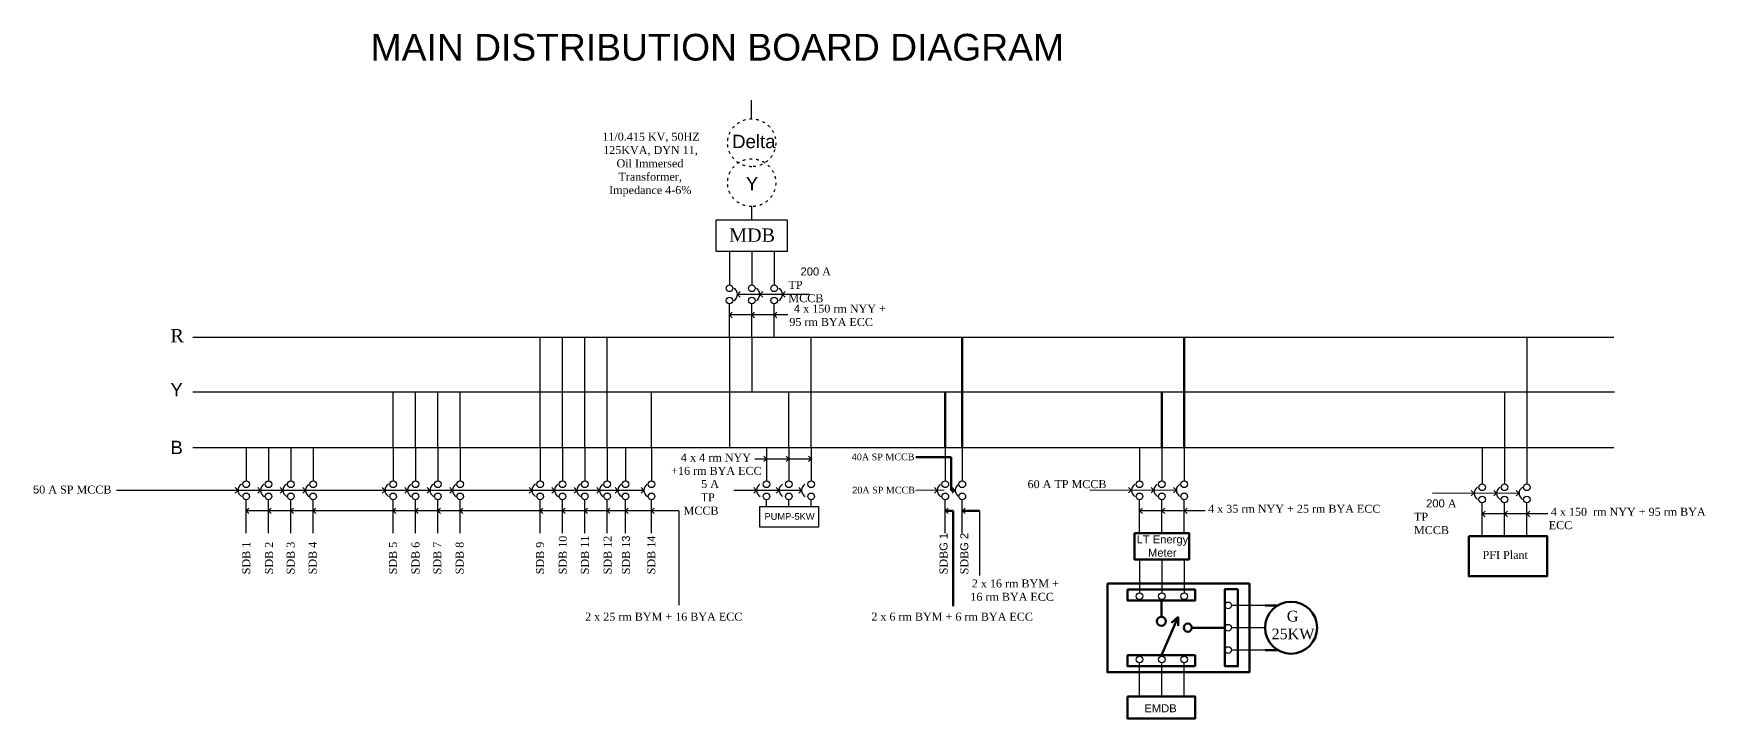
# Model space of a CAD drawing. Header units: millimetres. Extents: x 2090 to 23373, y -3333 to 3837.
# Drawn here: x 15849 to 23373, y -219 to 2862 of the extents above; entities that cross this region are included whole.
import ezdxf

# ---------------------------------------------------------------- set-up
doc = ezdxf.new("R2010")
doc.units = ezdxf.units.MM
doc.linetypes.add('ACAD_ISO03W100', pattern=[30, 12, -18])
doc.styles.get("Standard").update_dxf_attribs({"font": 'arial.ttf'})

msp = doc.modelspace()

# ---------------------------------------------------------------- linework, layer by layer
for p, q in [((19080.4088693345, 2477.651284480361), (19080.4088693345, 2561.651284480361)), ((19081.17169481705, 2023.048380811153), (19081.17169481705, 2083.048380811153)), ((18980.70899292133, 1881.244476646926), (18980.70899292133, 1730.550423803337)), ((19081.17169481705, 1881.244476646926), (19081.17169481705, 1730.550423803337)), ((19181.63439671278, 1881.244476646926), (19181.63439671278, 1730.550423803337)), ((19016.7163645601, 1688.26316099239), (19029.44428662145, 1700.991083053748)), ((19016.7163645601, 1688.26316099239), (19029.44428662145, 1676.207672056889)), ((19340.93084073432, 1688.26316099239), (19016.7163645601, 1688.26316099239)), ((19117.72253860203, 1688.26316099239), (19130.45046066339, 1700.991083053748)), ((19117.72253860203, 1688.26316099239), (19130.45046066339, 1676.207672056889)), ((19218.93322790408, 1688.26316099239), (19231.66114996544, 1700.991083053748)), ((19218.93322790408, 1688.26316099239), (19231.66114996544, 1676.207672056889)), ((18980.70899292133, 1495.611364582022), (18980.70899292133, 1646.305417425611)), ((18980.70899292133, 1596.160882750338), (18993.43691498268, 1608.21637168584)), ((18980.70899292133, 1596.160882750338), (18993.43691498268, 1583.432960688981)), ((19243.64888581124, 1596.160882750337), (18980.70899292133, 1596.160882750338)), ((19081.17169481705, 1495.611364582022), (19081.17169481705, 1646.305417425611)), ((19081.17169481705, 1596.160882750344), (19093.89961687841, 1608.216371685847)), ((19081.17169481705, 1596.160882750344), (19093.89961687841, 1583.432960688987)), ((19181.63439671278, 1495.611364582022), (19181.63439671278, 1646.305417425611)), ((19181.63439671278, 1596.160882750351), (19194.36231877413, 1608.216371685854)), ((19181.63439671278, 1596.160882750351), (19194.36231877413, 1583.432960688994)), ((18128.88818442555, 1249.841107291762), (18128.88818442555, 1495.611364582022)), ((18229.35088632128, 1249.841107291762), (18229.35088632128, 1495.611364582022)), ((18329.813588217, 1249.841107291762), (18329.813588217, 1495.611364582022)), ((18430.27629011273, 1249.841107291762), (18430.27629011273, 1495.611364582022)), ((18980.70899292133, 1495.611364582022), (18980.70899292133, 999.9679686091622)), ((19081.17169481705, 1495.611364582022), (19081.17169481705, 1249.841107291762)), ((19348.79360291909, 999.9679686091622), (19348.79360291909, 1495.611364582022)), ((22568.55508098711, 1495.611364582022), (22568.55508098711, 835.6006087071682)), ((17467.50007873838, 999.9679686091622), (17467.50007873838, 1249.841107291762)), ((17567.9627806341, 999.9679686091622), (17567.9627806341, 1249.841107291762)), ((17668.42548252983, 999.9679686091622), (17668.42548252983, 1249.841107291762)), ((17768.88818442555, 999.9679686091622), (17768.88818442555, 1249.841107291762)), ((18128.88818442555, 999.9679686091622), (18128.88818442555, 1249.841107291762)), ((18229.35088632128, 999.9679686091622), (18229.35088632128, 1249.841107291762)), ((18329.813588217, 999.9679686091622), (18329.813588217, 1249.841107291762)), ((18430.27629011273, 999.9679686091622), (18430.27629011273, 1249.841107291762)), ((18629.92949745536, 999.9679686091622), (18629.92949745536, 1247.789666595592)), ((19248.33090102336, 999.9679686091622), (19248.33090102336, 1249.841107291762)), ((22468.09237909138, 1249.841107291762), (22468.09237909138, 835.6006087071682)), ((16806.1119730512, 999.9679686091622), (16806.1119730512, 849.2739157655733)), ((16906.57467494693, 999.9679686091622), (16906.57467494693, 849.2739157655733)), ((17007.03737684265, 999.9679686091622), (17007.03737684265, 849.2739157655733)), ((17107.50007873838, 999.9679686091622), (17107.50007873838, 849.2739157655733)), ((17467.50007873838, 999.9679686091622), (17467.50007873838, 849.2739157655733)), ((17567.9627806341, 999.9679686091622), (17567.9627806341, 849.2739157655733)), ((17668.42548252983, 999.9679686091622), (17668.42548252983, 849.2739157655733)), ((17768.88818442555, 999.9679686091622), (17768.88818442555, 849.2739157655733)), ((18128.88818442555, 999.9679686091622), (18128.88818442555, 849.2739157655733)), ((18229.35088632128, 999.9679686091622), (18229.35088632128, 849.2739157655733)), ((18329.813588217, 999.9679686091622), (18329.813588217, 849.2739157655733)), ((18430.27629011273, 999.9679686091622), (18430.27629011273, 849.2739157655733)), ((18512.79859230459, 999.9679686091622), (18512.79859230459, 849.2739157655733)), ((18629.92949745536, 999.9679686091622), (18629.92949745536, 849.2739157655733)), ((19147.86819912764, 999.9679686091622), (19147.86819912764, 849.2739157655733)), ((19248.33090102336, 999.9679686091622), (19248.33090102336, 849.2739157655733)), ((19348.79360291909, 999.9679686091622), (19348.79360291909, 849.2739157655733)), ((19952.03456082493, 999.9679686091622), (19952.03456082493, 849.2739157655733)), ((20028.4508143912, 999.9679686091622), (20028.4508143912, 849.2739157655733)), ((20825.87190265645, 999.9679686091622), (20825.87190265645, 849.2739157655733)), ((20926.33460455218, 999.9679686091622), (20926.33460455218, 849.2739157655733)), ((21026.7973064479, 999.9679686091622), (21026.7973064479, 849.2739157655733)), ((22367.62967719565, 999.9679686091622), (22367.62967719565, 835.6006087071682)), ((19095.2034301532, 948.5688100092252), (19348.79360291909, 948.5688100092261)), ((19147.86819912764, 948.5688100092257), (19135.14027706628, 961.2967320705839)), ((19147.86819912764, 948.5688100092257), (19135.14027706628, 936.513321073724)), ((19248.33090102336, 948.5688100092257), (19235.60297896201, 961.2967320705839)), ((19248.33090102336, 948.5688100092257), (19235.60297896201, 936.513321073724)), ((19348.79360291909, 948.5688100092257), (19336.06568085773, 961.2967320705839)), ((19348.79360291909, 948.5688100092257), (19336.06568085773, 936.513321073724)), ((18595.90837952134, 806.9866529546262), (16223.31365073116, 806.9866529546271)), ((16769.82256799696, 806.9866529546271), (16757.09464593561, 819.7145750159848)), ((16769.82256799696, 806.9866529546271), (16757.09464593561, 794.9311640191254)), ((16806.1119730512, 614.3348565442584), (16806.1119730512, 765.0289093878473)), ((16871.03325729901, 806.9866529546271), (16858.30533523764, 819.7145750159848)), ((16871.03325729901, 806.9866529546271), (16858.30533523764, 794.9311640191254)), ((16906.57467494693, 614.3348565442584), (16906.57467494693, 765.0289093878473)), ((16972.03943134095, 806.9866529546271), (16959.31150927959, 819.7145750159848)), ((16972.03943134095, 806.9866529546271), (16959.31150927959, 794.9311640191254)), ((17007.03737684265, 614.3348565442584), (17007.03737684265, 765.0289093878473)), ((17073.47896080435, 806.9866529546271), (17060.75103874299, 819.7145750159848)), ((17073.47896080435, 806.9866529546271), (17060.75103874299, 794.9311640191254)), ((17107.50007873838, 614.3348565442584), (17107.50007873838, 765.0289093878473)), ((17431.21067368414, 806.9866529546271), (17418.48275162278, 819.7145750159848)), ((17431.21067368414, 806.9866529546271), (17418.48275162278, 794.9311640191254)), ((17467.50007873838, 614.3348565442584), (17467.50007873838, 765.0289093878473)), ((17532.42136298619, 806.9866529546271), (17519.69344092483, 819.7145750159848)), ((17532.42136298619, 806.9866529546271), (17519.69344092483, 794.9311640191254)), ((17567.9627806341, 614.3348565442584), (17567.9627806341, 765.0289093878473)), ((17633.42753702812, 806.9866529546271), (17620.69961496677, 819.7145750159848)), ((17633.42753702812, 806.9866529546271), (17620.69961496677, 794.9311640191254)), ((17668.42548252983, 614.3348565442584), (17668.42548252983, 765.0289093878473)), ((17734.86706649153, 806.9866529546271), (17722.13914443017, 819.7145750159848)), ((17734.86706649153, 806.9866529546271), (17722.13914443017, 794.9311640191254)), ((17768.88818442555, 614.3348565442584), (17768.88818442555, 765.0289093878473)), ((18092.59877937131, 806.9866529546271), (18079.87085730996, 819.7145750159848)), ((18092.59877937131, 806.9866529546271), (18079.87085730996, 794.9311640191254)), ((18128.88818442555, 614.3348565442584), (18128.88818442555, 765.0289093878473)), ((18193.80946867337, 806.9866529546271), (18181.08154661201, 819.7145750159848)), ((18193.80946867337, 806.9866529546271), (18181.08154661201, 794.9311640191254)), ((18229.35088632128, 614.3348565442584), (18229.35088632128, 765.0289093878473)), ((18294.8156427153, 806.9866529546271), (18282.08772065394, 819.7145750159848)), ((18294.8156427153, 806.9866529546271), (18282.08772065394, 794.9311640191254)), ((18329.813588217, 614.3348565442584), (18329.813588217, 765.0289093878473)), ((18396.25517217872, 806.9866529546271), (18383.52725011735, 819.7145750159848)), ((18396.25517217872, 806.9866529546271), (18383.52725011735, 794.9311640191254)), ((18430.27629011273, 614.3348565442584), (18430.27629011273, 765.0289093878473)), ((18478.77747437057, 806.9866529546271), (18466.04955230921, 819.7145750159848)), ((18478.77747437057, 806.9866529546271), (18466.04955230921, 794.9311640191254)), ((18512.79859230459, 614.3348565442584), (18512.79859230459, 765.0289093878473)), ((18595.90837952134, 806.9866529546271), (18583.18045745998, 819.7145750159848)), ((18595.90837952134, 806.9866529546271), (18583.18045745998, 794.9311640191254)), ((18629.92949745536, 614.3348565442584), (18629.92949745536, 765.0289093878473)), ((19305.15207948951, 806.9866529546262), (19000.66822739528, 806.9866529546271)), ((19102.93521614553, 806.9866529546271), (19090.20729408418, 819.7145750159848)), ((19102.93521614553, 806.9866529546271), (19090.20729408418, 794.9311640191254)), ((19147.86819912764, 734.4221284694049), (19147.86819912764, 765.0289093878473)), ((19204.14590544757, 806.9866529546271), (19191.41798338621, 819.7145750159848)), ((19204.14590544757, 806.9866529546271), (19191.41798338621, 794.9311640191254)), ((19248.33090102336, 734.4221284694049), (19248.33090102336, 765.0289093878473)), ((19305.15207948951, 806.9866529546271), (19292.42415742815, 819.7145750159848)), ((19305.15207948951, 806.9866529546271), (19292.42415742815, 794.9311640191254)), ((19348.79360291909, 734.4221284694049), (19348.79360291909, 765.0289093878473)), ((19947.32977031148, 807.3228695175549), (19819.13251881186, 806.9866529546257)), ((19915.7451557707, 806.9866529546271), (19903.01723370934, 819.7145750159848)), ((19915.7451557707, 806.9866529546271), (19903.01723370934, 794.9311640191254)), ((19952.03456082493, 614.3348565442584), (19952.03456082493, 765.0289093878473)), ((19996.33758291609, 806.9866529546271), (19983.60966085474, 819.7145750159848)), ((19996.33758291609, 806.9866529546271), (19983.60966085474, 794.9311640191254)), ((20028.4508143912, 614.3348565442584), (20028.4508143912, 765.0289093878473)), ((20991.7993609462, 806.986652954618), (20602.30340658408, 807.3228695175549)), ((20789.58070814908, 807.3228695175621), (20776.85278608772, 820.0507915789203)), ((20789.58070814908, 807.3228695175621), (20776.85278608772, 795.2673805820605)), ((20825.87190265645, 614.3348565442584), (20825.87190265645, 765.0289093878473)), ((20890.79139745112, 807.3228695175621), (20878.06347538976, 820.0507915789203)), ((20890.79139745112, 807.3228695175621), (20878.06347538976, 795.2673805820605)), ((20926.33460455218, 614.3348565442584), (20926.33460455218, 765.0289093878473)), ((20991.79757149306, 807.3228695175621), (20979.06964943169, 820.0507915789203)), ((20991.79757149306, 807.3228695175621), (20979.06964943169, 795.2673805820605)), ((21026.7973064479, 614.3348565442584), (21026.7973064479, 765.0289093878473)), ((22533.5571354854, 793.3133458962129), (22144.06118112328, 793.6495624591498)), ((22331.33848268828, 793.6495624591571), (22318.61056062693, 806.3774845205153)), ((22331.33848268828, 793.6495624591571), (22318.61056062693, 781.5940735236554)), ((22432.54917199032, 793.6495624591571), (22419.82124992897, 806.3774845205153)), ((22432.54917199032, 793.6495624591571), (22419.82124992897, 781.5940735236554)), ((22533.55534603226, 793.6495624591571), (22520.8274239709, 806.3774845205153)), ((22533.55534603226, 793.6495624591571), (22520.8274239709, 781.5940735236554)), ((16806.1119730512, 714.8843747125866), (16818.83989511256, 726.9398636480878)), ((18753.52064890566, 714.8843747125866), (16806.1119730512, 714.8843747125866)), ((16806.1119730512, 714.8843747125866), (16818.83989511256, 702.1564526512284)), ((16906.57467494693, 714.8843747125861), (16919.30259700828, 726.9398636480873)), ((16906.57467494693, 714.8843747125861), (16919.30259700828, 702.1564526512284)), ((17007.03737684265, 714.884374712587), (17019.76529890401, 726.9398636480882)), ((17007.03737684265, 714.884374712587), (17019.76529890401, 702.1564526512293)), ((17107.50007873838, 714.884374712587), (17120.22800079973, 726.9398636480882)), ((17107.50007873838, 714.884374712587), (17120.22800079973, 702.1564526512293)), ((17467.50007873838, 714.8843747125866), (17480.22800079973, 726.9398636480878)), ((17467.50007873838, 714.8843747125866), (17480.22800079973, 702.1564526512284)), ((17567.9627806341, 714.8843747125838), (17580.69070269546, 726.9398636480855)), ((17567.9627806341, 714.8843747125838), (17580.69070269546, 702.1564526512261)), ((17668.42548252983, 714.884374712587), (17681.15340459118, 726.9398636480882)), ((17668.42548252983, 714.884374712587), (17681.15340459118, 702.1564526512293)), ((17768.88818442555, 714.884374712587), (17781.61610648691, 726.9398636480882)), ((17768.88818442555, 714.884374712587), (17781.61610648691, 702.1564526512293)), ((18128.88818442555, 714.8843747125866), (18141.61610648691, 726.9398636480878)), ((18128.88818442555, 714.8843747125866), (18141.61610648691, 702.1564526512284)), ((18229.35088632128, 714.884374712587), (18242.07880838263, 726.9398636480882)), ((18229.35088632128, 714.884374712587), (18242.07880838263, 702.1564526512293)), ((18329.813588217, 714.884374712587), (18342.54151027836, 726.9398636480882)), ((18329.813588217, 714.884374712587), (18342.54151027836, 702.1564526512293)), ((18430.27629011273, 714.884374712587), (18443.00421217408, 726.9398636480882)), ((18430.27629011273, 714.884374712587), (18443.00421217408, 702.1564526512293)), ((18512.79859230459, 714.884374712587), (18525.52651436595, 726.9398636480882)), ((18512.79859230459, 714.884374712587), (18525.52651436595, 702.1564526512293)), ((18629.92949745536, 714.8843747125861), (18642.65741951672, 726.9398636480873)), ((18629.92949745536, 714.8843747125861), (18642.65741951672, 702.1564526512284)), ((18753.52064890566, 714.8843747125866), (18753.52064890566, 290.3883934185487)), ((19952.03456082493, 714.8843747125875), (19964.76248288629, 726.9398636480892)), ((19952.03456082493, 714.8843747125875), (19964.76248288629, 702.1564526512293)), ((20028.4508143912, 714.8843747125875), (20041.17873645255, 726.9398636480892)), ((20028.4508143912, 714.8843747125875), (20041.17873645255, 702.1564526512293)), ((20105.7747671095, 714.8843747125875), (20105.7747671095, 423.8051035814688)), ((20825.87190265645, 714.8843747125866), (20838.59982471781, 726.9398636480878)), ((21121.20902500211, 714.8843747125866), (20825.87190265645, 714.8843747125866)), ((20825.87190265645, 714.8843747125866), (20838.59982471781, 702.1564526512284)), ((20926.33460455218, 714.8843747125861), (20939.06252661353, 726.9398636480873)), ((20926.33460455218, 714.8843747125861), (20939.06252661353, 702.1564526512284)), ((21026.7973064479, 714.884374712587), (21039.52522850926, 726.9398636480882)), ((21026.7973064479, 714.884374712587), (21039.52522850926, 702.1564526512293)), ((22367.62967719565, 600.6615494858534), (22367.62967719565, 751.3556023294423)), ((22367.62967719565, 701.2110676541815), (22380.35759925701, 713.2665565896828)), ((22662.96679954132, 701.2110676541815), (22367.62967719565, 701.2110676541815)), ((22367.62967719565, 701.2110676541815), (22380.35759925701, 688.4831455928233)), ((22468.09237909138, 600.6615494858534), (22468.09237909138, 751.3556023294423)), ((22468.09237909138, 701.2110676541811), (22480.82030115274, 713.2665565896823)), ((22468.09237909138, 701.2110676541811), (22480.82030115274, 688.4831455928233)), ((22568.55508098711, 600.6615494858534), (22568.55508098711, 751.3556023294423)), ((22568.55508098711, 701.211067654182), (22581.28300304846, 713.2665565896832)), ((22568.55508098711, 701.211067654182), (22581.28300304846, 688.4831455928243)), ((20825.87190265645, 496.2378756182879), (20825.87190265645, 345.543822774699)), ((20926.33460455218, 496.2378756182879), (20926.33460455218, 345.543822774699)), ((21026.7973064479, 496.2378756182879), (21026.7973064479, 345.543822774699)), ((21390.78091909415, 289.7949027019749), (21240.08686625055, 289.7949027019749)), ((21390.78091909415, 189.3322008062478), (21240.08686625055, 189.3322008062496)), ((21390.78091909415, 88.86949891052245), (21240.08686625055, 88.86949891052245)), ((20825.87190265645, -119.4818792086162), (20825.87190265645, 31.21217363497271)), ((20926.33460455218, -119.4818792086162), (20926.33460455218, 31.21217363497271)), ((21026.7973064479, -119.4818792086162), (21026.7973064479, 31.21217363497271))]:
    msp.add_line(p, q)
at = {"color": 1}
msp.add_line((16566.00022635875, 1495.611364582022), (22959.30796803294, 1495.611364582022), dxfattribs=at)
at = {"lineweight": 200, "ltscale": 2}
for p, q in [((20028.4508143912, 999.9679686091622), (20028.4508143912, 1495.611364582022)), ((21026.7973064479, 999.9679686091622), (21026.7973064479, 1495.611364582022)), ((19952.03456082493, 999.9679686091622), (19952.03456082493, 1249.841107291762)), ((20926.33460455218, 999.9679686091622), (20926.33460455218, 1249.841107291762)), ((19977.93172389612, 956.1056476718422), (19819.13251881186, 956.1056476718422)), ((19977.93172389612, 806.9866529546184), (19977.93172389612, 956.1056476718422)), ((19996.33758291609, 806.9866529546184), (19977.93172389612, 806.9866529546184)), ((19988.10933494339, 714.8843747125875), (19952.03456082493, 714.8843747125875)), ((19988.10933494339, 714.8843747125875), (19988.10933494339, 286.3087616616849)), ((20105.7747671095, 714.8843747125875), (20028.4508143912, 714.8843747125875)), ((20924.22171084773, 311.0741408055901), (20924.22171084773, 237.9810849376809)), ((20924.22171084773, 65.68734886138463), (20999.30796803294, 237.9810849376809)), ((20999.30796803294, 237.9810849376809), (20970.00838783628, 210.7499520141428)), ((20999.30796803294, 237.9810849376809), (20999.30796803294, 197.9810849376809)), ((21390.78091909415, 289.7949027019749), (21447.81221452409, 289.7949027019749)), ((21210.17991811855, 189.3322008062496), (21061.30796803294, 189.3322008062496)), ((21390.78091909415, 88.86949891052245), (21447.81221452409, 88.86949891052245))]:
    msp.add_line(p, q, dxfattribs=at)
at = {"color": 40, "true_color": 0xf8d731}
msp.add_line((16566.00022635875, 1249.841107291762), (22962.80796803294, 1249.841107291762), dxfattribs=at)
at = {"color": 5}
msp.add_line((16566.00022635875, 999.9679686091622), (22959.30796803294, 999.9679686091622), dxfattribs=at)
for points in [[(18921.18979167852, 2023.048380811153), (19241.15359795556, 2023.048380811153), (19241.15359795556, 1881.244476646927), (18921.18979167852, 1881.244476646927)], [(19117.37928557277, 734.4221284694049), (19381.22563533427, 734.4221284694049), (19381.22563533427, 641.1747457450056), (19117.37928557277, 641.1747457450056)]]:
    msp.add_lwpolyline(points, close=True)
at = {"lineweight": 200, "ltscale": 2}
for points in [[(20802.78977303395, 614.8765572525845), (21048.91288481376, 614.8765572525845), (21048.91288481376, 496.2378756182879), (20802.78977303395, 496.2378756182879)], [(22307.03221785636, 601.2032501941794), (22659.29263831615, 601.2032501941794), (22659.29263831615, 420.9810849376809), (22307.03221785636, 420.9810849376809)], [(20681.51867214014, 387.881679753169), (21320.61218147256, 387.881679753169), (21320.61218147256, -10.80125723150559), (20681.51867214014, -10.80125723150559)], [(20772.2485288785, 360.9728534789137), (21076.19489281697, 360.9728534789137), (21076.19489281697, 311.0741408055901), (20772.2485288785, 311.0741408055901)], [(21268.83853004766, 362.8757654244382), (21210.17991811854, 362.8757654244382), (21210.17991811854, 15.78863618806099), (21268.83853004766, 15.78863618806099)], [(21076.19489281697, 15.78863618806099), (20772.2485288785, 15.78863618806099), (20772.2485288785, 65.68734886138463), (21076.19489281697, 65.68734886138463)], [(20772.2485288785, -119.4818792086162), (21076.19489281697, -119.4818792086162), (21076.19489281697, -219.2793045552635), (20772.2485288785, -219.2793045552635)]]:
    msp.add_lwpolyline(points, close=True, dxfattribs=at)
for centre in [(18980.70899292133, 1715.596949737332), (19081.17169481705, 1715.596949737332), (19181.63439671278, 1715.596949737332), (18980.70899292133, 1661.258891491617), (19081.17169481705, 1661.258891491617), (19181.63439671278, 1661.258891491617), (16806.1119730512, 834.3204416995677), (16906.57467494693, 834.3204416995677), (17007.03737684265, 834.3204416995677), (17107.50007873838, 834.3204416995677), (17467.50007873838, 834.3204416995677), (17567.9627806341, 834.3204416995677), (17668.42548252983, 834.3204416995677), (17768.88818442555, 834.3204416995677), (18128.88818442555, 834.3204416995677), (18229.35088632128, 834.3204416995677), (18329.813588217, 834.3204416995677), (18430.27629011273, 834.3204416995677), (18512.79859230459, 834.3204416995677), (18629.92949745536, 834.3204416995677), (19147.86819912764, 834.3204416995677), (19248.33090102336, 834.3204416995677), (19348.79360291909, 834.3204416995677), (19952.03456082493, 834.3204416995677), (20028.4508143912, 834.3204416995677), (20825.87190265645, 834.3204416995677), (20926.33460455218, 834.3204416995677), (21026.7973064479, 834.3204416995677), (22367.62967719565, 820.6471346411627), (22468.09237909138, 820.6471346411627), (22568.55508098711, 820.6471346411627), (16806.1119730512, 779.9823834538529), (16906.57467494693, 779.9823834538529), (17007.03737684265, 779.9823834538529), (17107.50007873838, 779.9823834538529), (17467.50007873838, 779.9823834538529), (17567.9627806341, 779.9823834538529), (17668.42548252983, 779.9823834538529), (17768.88818442555, 779.9823834538529), (18128.88818442555, 779.9823834538529), (18229.35088632128, 779.9823834538529), (18329.813588217, 779.9823834538529), (18430.27629011273, 779.9823834538529), (18512.79859230459, 779.9823834538529), (18629.92949745536, 779.9823834538529), (19952.03456082493, 779.9823834538529), (20028.4508143912, 779.9823834538529), (20825.87190265645, 779.9823834538529), (20926.33460455218, 779.9823834538529), (21026.7973064479, 779.9823834538529), (22367.62967719565, 766.3090763954478), (22468.09237909138, 766.3090763954478), (22568.55508098711, 766.3090763954478), (20825.87190265645, 330.5903487086935), (20926.33460455218, 330.5903487086935), (21026.7973064479, 330.5903487086935), (21225.13339218455, 289.7949027019749), (21225.13339218455, 189.3322008062496), (21225.13339218455, 88.86949891052245), (20825.87190265645, 46.1656477009783), (20926.33460455218, 46.1656477009783), (21026.7973064479, 46.1656477009783)]:
    msp.add_circle(centre, 14.95347406600554)
for centre, radius in [((21507.78091909415, 189.3322008062478), 117), ((20924.22171084773, 217.9810849376809), 20), ((21042.91961764745, 189.2681978742767), 18.35111586856874)]:
    msp.add_circle(centre, radius, dxfattribs=at)
for centre, start, end in [((18985.12996056618, 1688.263160992382), 300.0512664632096, 58.72895848078237), ((19086.13613460811, 1688.263160992382), 300.0512664632096, 58.72895848078237), ((19187.34682391016, 1688.263160992382), 300.0512664632096, 58.72895848078237), ((16801.40718253775, 807.3228695175549), 121.2710415192177, 239.9487335367904), ((16902.61787183979, 807.3228695175549), 121.2710415192177, 239.9487335367904), ((17003.62404588173, 807.3228695175549), 121.2710415192177, 239.9487335367904), ((17105.06357534514, 807.3228695175549), 121.2710415192177, 239.9487335367904), ((17462.79528822492, 807.3228695175549), 121.2710415192177, 239.9487335367904), ((17564.00597752697, 807.3228695175549), 121.2710415192177, 239.9487335367904), ((17665.01215156891, 807.3228695175549), 121.2710415192177, 239.9487335367904), ((17766.45168103231, 807.3228695175549), 121.2710415192177, 239.9487335367904), ((18124.1833939121, 807.3228695175549), 121.2710415192177, 239.9487335367904), ((18225.39408321415, 807.3228695175549), 121.2710415192177, 239.9487335367904), ((18326.40025725609, 807.3228695175549), 121.2710415192177, 239.9487335367904), ((18427.83978671949, 807.3228695175549), 121.2710415192177, 239.9487335367904), ((18510.36208891135, 807.3228695175549), 121.2710415192177, 239.9487335367904), ((18627.49299406212, 807.3228695175549), 121.2710415192177, 239.9487335367904), ((19134.51983068632, 807.3228695175549), 121.2710415192177, 239.9487335367904), ((19235.73051998836, 807.3228695175549), 121.2710415192177, 239.9487335367904), ((19336.73669403029, 807.3228695175549), 121.2710415192177, 239.9487335367904), ((19947.32977031148, 807.3228695175549), 121.2710415192177, 239.9487335367904), ((20027.92219745688, 807.3228695175549), 121.2710415192177, 239.9487335367904), ((20821.167112143, 807.3228695175549), 121.2710415192177, 239.9487335367904), ((20922.37780144504, 807.3228695175549), 121.2710415192177, 239.9487335367904), ((21023.38397548698, 807.3228695175549), 121.2710415192177, 239.9487335367904), ((22362.9248866822, 793.6495624591498), 121.2710415192202, 239.9487335367904), ((22464.13557598424, 793.6495624591498), 121.2710415192202, 239.9487335367904), ((22565.14175002618, 793.6495624591498), 121.2710415192202, 239.9487335367904)]:
    msp.add_arc(centre, 31.58640399391849, start, end)
at = {"linetype": 'ACAD_ISO03W100'}
for centre in [(19080.79028207577, 2370.111267288574), (19080.79028207577, 2190.588398002941)]:
    msp.add_ellipse(centre, major_axis=(-108.4365866996755, -0.3845926090333325), ratio=0.9917318542092173, start_param=-4.71238898038469, end_param=1.570796326794897, dxfattribs=at)
for centre in [(19147.86820032759, 779.9823834538524), (19248.33090222332, 779.9823834538465), (19348.79360411904, 779.9823834538529)]:
    msp.add_ellipse(centre, major_axis=(0, -14.95347406600558), ratio=1)

# ---------------------------------------------------------------- texts
at = {"color": 240, "true_color": 0xed1f24, "attachment_point": 1}
for s, width, insert, char_height in [('\\pi125.99882;{\\C256;\\c16777215;MAIN DISTRIBUTION BOARD DIAGRAM}', 3347.031747893612, (17240.42097234873, 2860.042205641909), 120), ('\\pi14.29992;{\\fTimes New Roman CE|b0|i0|c238|p18;\\C256;11/0.415 KV, 50HZ\\P\\pi18.27;\\fTimes New Roman CE|b0|i0|c0|p18;125\\fTimes New Roman CE|b0|i0|c238|p18;KVA, DYN 11,\\P\\pi78.51996;Oil Immersed\\P\\pi87.22008;Transformer,\\P\\pi45.33012;Impedance 4-6%}', 449.0673451471976, (18394.38639771919, 2415.659224909482), 36), ('\\pi-40.0794;{\\C256;\\c16777215;Delta}', 105.4892157447466, (19032.75329999447, 2406.240801595701), 60), ('\\pi25.2412;{\\C256;\\c16777215;Y}', 105.4892157447466, (19029.2482716864, 2216.994934220464), 60), ('\\pi18.94085;{\\fTimes New Roman CE|b0|i0|c238|p18;\\C256;\\c16777215;MDB}', 233.4116115314755, (18960.45444390223, 1984.837112443257), 60), ('\\pi20.55996;4{\\fTimes New Roman CE|b0|i0|c238|p18; x 150 rm NYY + 95 rm BYA ECC}', 449.0900217615945, (19250.41082187659, 1642.237733870954), 36), ('\\pi52.43278;4{\\fTimes New Roman CE|b0|i0|c238|p18; x }4{\\fTimes New Roman CE|b0|i0|c238|p18; rm NYY}\\P\\pi9.23854;{\\fTimes New Roman CE|b0|i0|c238|p18;+16 rm BYA ECC}', 413.3350477420136, (18709.65451378229, 972.6388830082678), 36), ('\\pi92.86;{\\fTimes New Roman CE|b0|i0|c238|p18;\\C7;G\\P\\pi24.2;\\fTimes New Roman CE|b0|i0|c0|p18;25\\fTimes New Roman CE|b0|i0|c238|p18;KW}', 233.4116115314755, (21395.60730841813, 265.2203995609743), 48)]:
    msp.add_mtext_dynamic_manual_height_columns(s, width=width, gutter_width=1, heights=[0], dxfattribs=dict(at, insert=insert, char_height=char_height))
at = {"color": 5, "char_height": 36, "attachment_point": 1}
for s, width, heights, insert in [('\\pi54.41004;{\\C1;200\\fTimes New Roman CE|b0|i0|c238|p18; A TP MCCB}', 233.4116115314755, [0], (19246.26035184649, 1809.27562465147)), ('\\pi10.13;{\\C7;5\\fTimes New Roman CE|b0|i0|c238|p18;0 A SP MCCB}', 381.8706097589602, [0], (15837.17795219585, 828.5225844326405)), ('\\pi79.14849;{\\fTimes New Roman CE|b0|i0|c238|p18;5 A\\P\\pi5.14769;}T{\\fTimes New Roman CE|b0|i0|c238|p18;P MCCB}', 233.4116115314755, [0], (18774.4791404711, 853.87113118054)), ('{\\fTimes New Roman CE|b0|i0|c238|p18;\\C1;60 A TP MCCB}', 364.7153913164802, [96.80461427541513], (20322.09257671646, 853.0954433064717)), ('\\pi54.41004;{\\C1;200\\fTimes New Roman CE|b0|i0|c238|p18; A TP MCCB}', 233.4116115314755, [0], (22060.99620160565, 766.3233989456903)), ('\\pi2.7631;LT Energy\\P\\pi53.95137;Meter', 233.4116115314755, [0], (20810.1905163973, 604.6618575137554)), ('{\\fTimes New Roman CE|b0|i0|c238|p18;PFI Plant}', 233.4116115314755, [0], (22369.23378525475, 534.5454278917432)), ('\\pi47.38248;EMDB', 233.4116115314755, [0], (20800.43455993218, -155.1355391149073))]:
    msp.add_mtext_dynamic_manual_height_columns(s, width=width, gutter_width=1, heights=heights, dxfattribs=dict(at, insert=insert))
at = {"attachment_point": 1}
for s, width, insert, char_height in [('{\\fTimes New Roman CE|b0|i0|c238|p18;R}', 158.562227875942, (16465.66733602024, 1532.747381168256), 60), ('Y', 158.562227875942, (16465.66733602024, 1289.878907513483), 60), ('B', 158.562227875942, (16465.66733602024, 1029.999455777181), 60), ('\\pi4.464;4{\\fTimes New Roman CE|b0|i0|c238|p18;0A SP MCCB}', 280.5940777281503, (19526.09944048582, 972.5023011138937), 30), ('\\pi3.988;2{\\fTimes New Roman CE|b0|i0|c238|p18;0A SP MCCB}', 280.5940777281503, (19528.98818097479, 823.2637384468062), 30), ('\\pi5.62804;PUMP-5KW', 233.4116115314755, (19132.70648356115, 704.514231170283), 30), ('\\pi9.26604;{\\fTimes New Roman|b0|i0|c238|p18;\\C240;\\c2367469;4 x \\fTimes New Roman|b0|i0|c0|p18;3\\fTimes New Roman|b0|i0|c238|p18;5 rm NYY + \\fTimes New Roman|b0|i0|c0|p18;25\\fTimes New Roman|b0|i0|c238|p18; rm BYA ECC}', 773.7790270124824, (21125.25633518489, 742.1033688992438), 36), ('\\pi9.26604;{\\fTimes New Roman|b0|i0|c238|p18;\\C240;\\c2367469;4 x \\fTimes New Roman|b0|i0|c0|p18;150 \\fTimes New Roman|b0|i0|c238|p18; rm NYY + \\fTimes New Roman|b0|i0|c0|p18;95\\fTimes New Roman|b0|i0|c238|p18; rm BYA ECC}', 773.7790270124824, (22667.0141097241, 728.4300618408388), 36), ('\\pi6.45012;{\\fTimes New Roman CE|b0|i0|c238|p18;2 x 16 rm BYM + 16 rm BYA ECC}', 432.3862744392682, (20064.74354995828, 406.231870417022), 36), ('\\pi33.91992;{\\fTimes New Roman CE|b0|i0|c238|p18;2 x 25 rm BYM + 16 BYA ECC}', 736.2790098608857, (18297.44027481783, 256.9612511944597), 36), ('\\pi6.45;{\\fTimes New Roman CE|b0|i0|c238|p18;2 x 6 rm BYM + 6 rm BYA ECC}', 773.7790270124824, (19612.7353753991, 256.9612511944597), 36)]:
    msp.add_mtext_dynamic_manual_height_columns(s, width=width, gutter_width=1, heights=[0], dxfattribs=dict(at, insert=insert, char_height=char_height))
at = {"char_height": 36, "attachment_point": 1, "rotation": 90}
for s, insert in [('{\\fTimes New Roman CE|b0|i0|c238|p18;SDB 1}4', (18610.96334826975, 429.2272660807921)), ('{\\fTimes New Roman CE|b0|i0|c238|p18;SDB}G{\\fTimes New Roman CE|b0|i0|c238|p18; }1', (19925.96334826975, 429.2272660807921)), ('{\\fTimes New Roman CE|b0|i0|c238|p18;SDB}G{\\fTimes New Roman CE|b0|i0|c238|p18; }2', (20019.46334826975, 429.2272660807921)), ('{\\fTimes New Roman CE|b0|i0|c238|p18;SDB 1}', (16788.59405555578, 429.2272660807921)), ('{\\fTimes New Roman CE|b0|i0|c238|p18;SDB 2}', (16891.25867074693, 429.2272660807921)), ('{\\fTimes New Roman CE|b0|i0|c238|p18;SDB 3}', (16988.42338179768, 429.2272660807921)), ('{\\fTimes New Roman CE|b0|i0|c238|p18;SDB 4}', (17087.42140471243, 429.2272660807921)), ('{\\fTimes New Roman CE|b0|i0|c238|p18;SDB 5}', (17448.74253080193, 429.2272660807921)), ('{\\fTimes New Roman CE|b0|i0|c238|p18;SDB 6}', (17550.29739316301, 429.2272660807921)), ('{\\fTimes New Roman CE|b0|i0|c238|p18;SDB 7}', (17648.15933828577, 429.2272660807921)), ('{\\fTimes New Roman CE|b0|i0|c238|p18;SDB 8}', (17748.79097133726, 429.2272660807921)), ('{\\fTimes New Roman CE|b0|i0|c238|p18;SDB 9}', (18110.70661067963, 429.2272660807921)), ('{\\fTimes New Roman CE|b0|i0|c238|p18;SDB 10}', (18212.94667688818, 429.2272660807921)), ('{\\fTimes New Roman CE|b0|i0|c238|p18;SDB 11}', (18312.22326633542, 429.2272660807921)), ('{\\fTimes New Roman CE|b0|i0|c238|p18;SDB 12}', (18414.46334826975, 429.2272660807921)), ('{\\fTimes New Roman CE|b0|i0|c238|p18;SDB 1}3', (18496.96334826975, 429.2272660807921))]:
    msp.add_mtext_dynamic_manual_height_columns(s, width=197.6530822127297, gutter_width=1, heights=[0], dxfattribs=dict(at, insert=insert))

doc.saveas('drawing.dxf')
